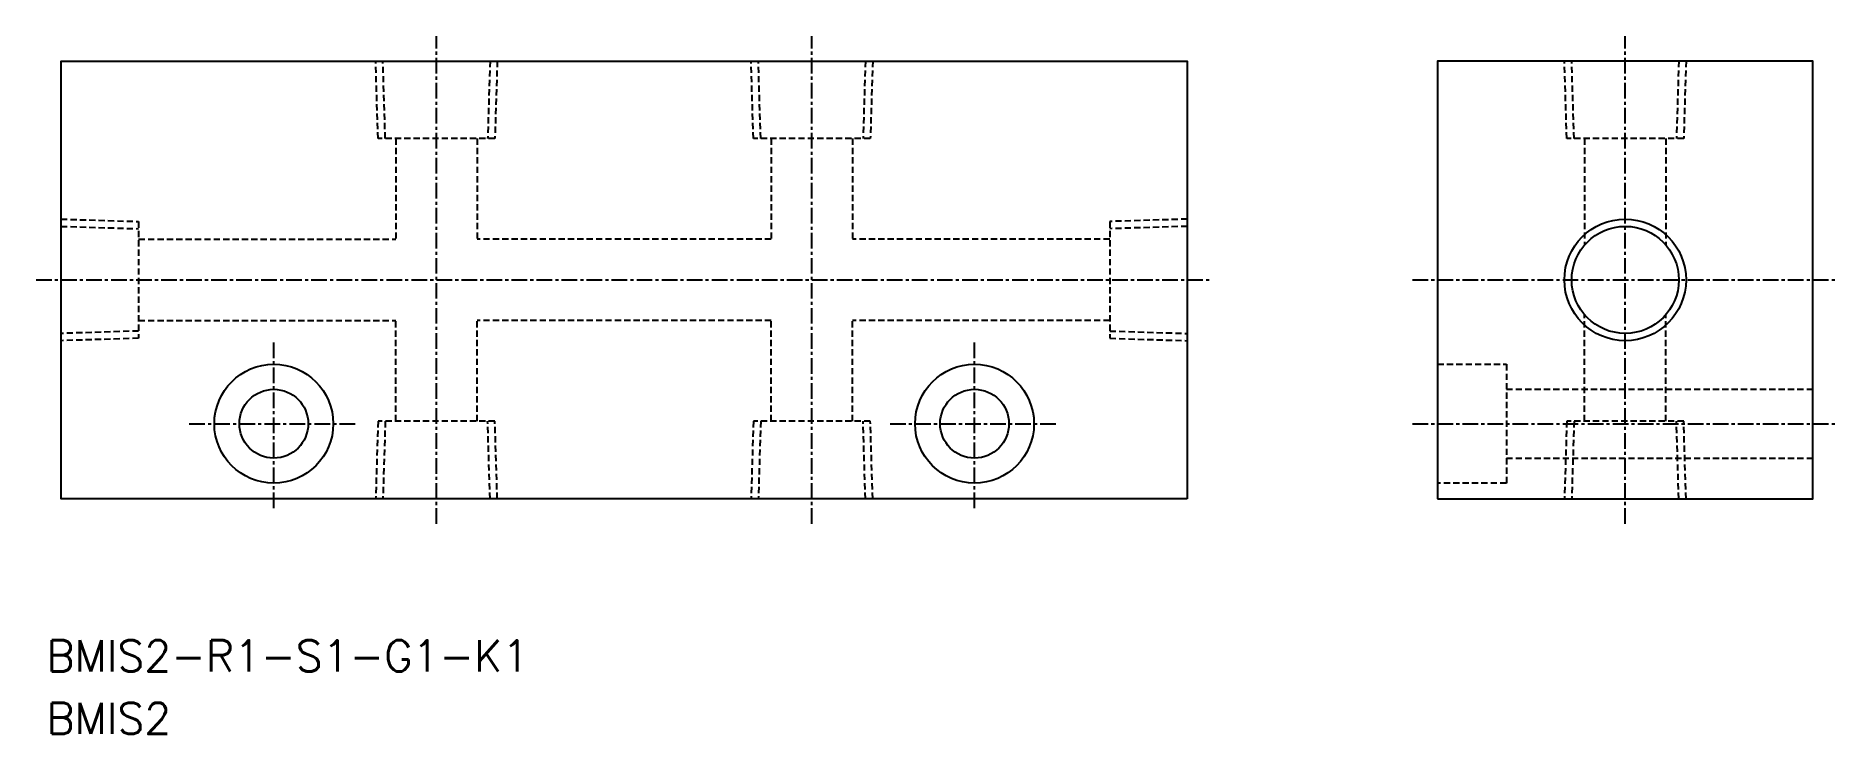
# Model space of a CAD drawing. Extents: x 75 to 219, y 69 to 124.
import ezdxf
from ezdxf.enums import TextEntityAlignment as Align

# ---------------------------------------------------------------- set-up
doc = ezdxf.new("R2010")
doc.units = 0
doc.linetypes.add('CENTER', pattern=[2, 1.25, -0.25, 0.25, -0.25])
doc.linetypes.add('DASHED', pattern=[0.75, 0.5, -0.25])
doc.layers.get('0').update_dxf_attribs({"linetype": 'CONTINUOUS'})
doc.layers.add('CENTER', color=1, linetype='CENTER')
doc.styles.get("Standard").update_dxf_attribs({"font": 'txt.shx', "bigfont": 'extfont.shx'})

msp = doc.modelspace()

# ---------------------------------------------------------------- linework, layer by layer
at = {"color": 3, "linetype": 'DASHED'}
for p, q in [((102.33, 116.3), (102.14, 122.5)), ((102.91, 116.3), (102.72, 122.5)), ((111.28, 122.5), (111.09, 116.3)), ((111.86, 122.5), (111.67, 116.3)), ((132.33, 116.3), (132.14, 122.5)), ((132.91, 116.3), (132.72, 122.5)), ((141.28, 122.5), (141.09, 116.3)), ((141.86, 122.5), (141.67, 116.3)), ((197.33, 116.3), (197.14, 122.5)), ((197.91, 116.3), (197.72, 122.5)), ((206.28, 122.5), (206.09, 116.3)), ((206.86, 122.5), (206.67, 116.3)), ((111.67, 116.3), (102.33, 116.3)), ((103.75, 116.3), (103.75, 108.25)), ((110.25, 116.3), (110.25, 108.25)), ((141.67, 116.3), (132.33, 116.3)), ((133.75, 116.3), (133.75, 108.25)), ((140.25, 116.3), (140.25, 108.25)), ((206.67, 116.3), (197.33, 116.3)), ((198.75, 116.3), (198.75, 107.79)), ((205.25, 116.3), (205.25, 107.79)), ((77, 109.86), (83.2, 109.67)), ((83.2, 109.67), (83.2, 100.33)), ((167, 109.86), (160.8, 109.67)), ((160.8, 109.67), (160.8, 100.33)), ((77, 109.28), (83.2, 109.09)), ((83.2, 108.25), (103.75, 108.25)), ((133.75, 108.25), (110.25, 108.25)), ((160.8, 108.25), (140.25, 108.25)), ((167, 109.28), (160.8, 109.09)), ((83.2, 100.91), (77, 100.72)), ((83.2, 101.75), (103.75, 101.75)), ((103.75, 93.7), (103.75, 101.75)), ((110.25, 93.7), (110.25, 101.75)), ((133.75, 101.75), (110.25, 101.75)), ((133.75, 93.7), (133.75, 101.75)), ((160.8, 101.75), (140.25, 101.75)), ((140.25, 93.7), (140.25, 101.75)), ((160.8, 100.91), (167, 100.72)), ((198.75, 93.7), (198.75, 102.21)), ((205.25, 93.7), (205.25, 102.21)), ((83.2, 100.33), (77, 100.14)), ((160.8, 100.33), (167, 100.14)), ((187, 98.25), (192.5, 98.25)), ((192.5, 98.25), (192.5, 88.75)), ((192.5, 96.25), (217, 96.25)), ((102.33, 93.7), (102.14, 87.5)), ((111.67, 93.7), (102.33, 93.7)), ((102.91, 93.7), (102.72, 87.5)), ((111.28, 87.5), (111.09, 93.7)), ((111.86, 87.5), (111.67, 93.7)), ((132.33, 93.7), (132.14, 87.5)), ((141.67, 93.7), (132.33, 93.7)), ((132.91, 93.7), (132.72, 87.5)), ((141.28, 87.5), (141.09, 93.7)), ((141.86, 87.5), (141.67, 93.7)), ((197.33, 93.7), (197.14, 87.5)), ((206.67, 93.7), (197.33, 93.7)), ((197.91, 93.7), (197.72, 87.5)), ((206.28, 87.5), (206.09, 93.7)), ((206.86, 87.5), (206.67, 93.7)), ((192.5, 90.75), (217, 90.75)), ((192.5, 88.75), (187, 88.75))]:
    msp.add_line(p, q, dxfattribs=at)
at = {"color": 7, "linetype": 'CONTINUOUS'}
for points in [[(167, 87.5), (77, 87.5), (77, 122.5), (167, 122.5)], [(187, 87.5), (217, 87.5), (217, 122.5), (187, 122.5)]]:
    msp.add_lwpolyline(points, close=True, dxfattribs=at)
at = {"color": 3, "linetype": 'CONTINUOUS'}
msp.add_circle((202, 105), 4.86, dxfattribs=at)
at = {"color": 7, "linetype": 'CONTINUOUS'}
for centre, radius in [((202, 105), 4.28), ((94, 93.5), 4.75), ((150, 93.5), 4.75), ((94, 93.5), 2.75), ((150, 93.5), 2.75)]:
    msp.add_circle(centre, radius, dxfattribs=at)
at = {"layer": 'CENTER', "color": 1, "linetype": 'CENTER'}
for p, q in [((107, 85.5), (107, 124.5)), ((137, 85.5), (137, 124.5)), ((202, 85.5), (202, 124.5)), ((75, 105), (169, 105)), ((185, 105), (219, 105)), ((94, 86.75), (94, 100.25)), ((150, 86.75), (150, 100.25)), ((87.25, 93.5), (100.75, 93.5)), ((143.25, 93.5), (156.75, 93.5)), ((185, 93.5), (219, 93.5))]:
    msp.add_line(p, q, dxfattribs=at)

# ---------------------------------------------------------------- texts
at = {"color": 7, "linetype": 'CONTINUOUS'}
for s, p in [('BMIS2-R1-S1-G1-K1', (75.83, 74.94)), ('BMIS2', (75.83, 69.94))]:
    msp.add_text(s, height=2.5, dxfattribs=at).set_placement(p, align=Align.MIDDLE_LEFT)

doc.saveas('drawing.dxf')
